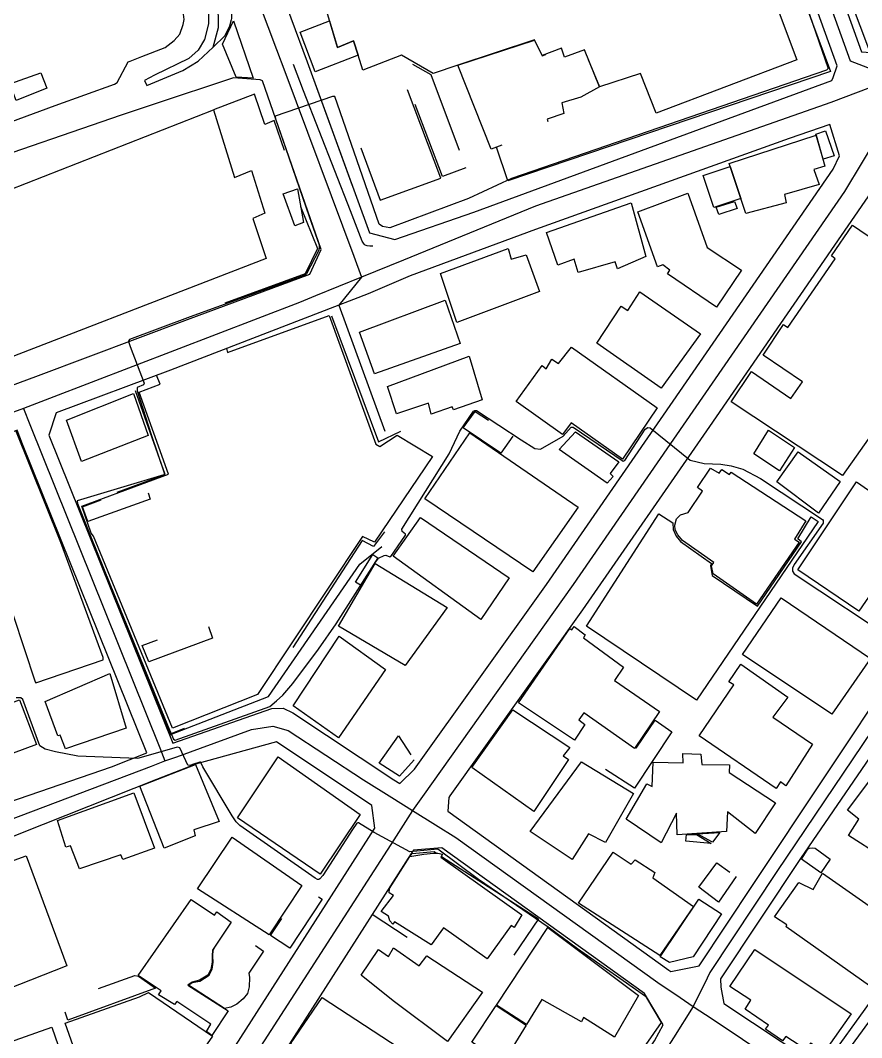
# Model space of a CAD drawing. Header units: millimetres. Extents: x 198785 to 203305, y 542885 to 545889.
# Drawn here: x 202460 to 202611.8, y 544903.6 to 545087.1 of the extents above; entities that cross this region are included whole.
import ezdxf

# ---------------------------------------------------------------- set-up
doc = ezdxf.new("R2010")
doc.units = ezdxf.units.MM
for name, pattern in [('FENCE_25K', [54.3, 28.7, -9.2, -16.4]), ('HIDDEN_BULD_25K', [28.8, 18.4, -10.4]), ('HIDDEN_IN_25K', [56.5, 36.5, -20])]:
    doc.linetypes.add(name, pattern=pattern)
for name, color, linetype in [('A0013117', 253, 'Continuous'), ('A0013118', 253, 'Continuous'), ('A0023217', 253, 'Continuous'), ('A0033324', 253, 'Continuous'), ('A0043325', 253, 'Continuous'), ('B0014111', 253, 'Continuous'), ('B0014112', 253, 'Continuous'), ('B0014113', 253, 'Continuous'), ('B0014116', 253, 'Continuous'), ('B0014118', 253, 'Continuous'), ('B0024120', 253, 'Continuous'), ('F0017111', 253, 'Continuous'), ('F0017114', 253, 'Continuous'), ('F0047224', 253, 'Continuous')]:
    doc.layers.add(name, color=color, linetype=linetype)

msp = doc.modelspace()

# ---------------------------------------------------------------- linework, layer by layer
at = {"layer": 'A0013117'}
for points in [[(202589.8, 545140.79), (202593.79, 545130.93), (202595.63, 545126.4), (202597.51, 545121.16), (202611.78, 545081.48), (202616.78, 545081.12), (202619.41, 545081.58), (202624.76, 545089.41), (202630.3, 545095.68), (202638.1, 545107.78), (202684.66, 545173.43), (202689.16, 545176.99), (202691.02, 545182.91)], [(202507.56, 545094.22), (202506.88, 545092.87), (202508.82, 545087.57), (202511.72, 545079.63), (202522.99, 545048.83), (202527.57, 545047.57), (202541.83, 545052.52), (202606.42, 545076.28), (202606.69, 545076.83), (202607.38, 545078.94), (202593.76, 545116.83), (202591.86, 545119.68)], [(202704.76, 545105.43), (202644.33, 545083.49), (202626.98, 545075.67), (202625.45, 545074.91), (202618.14, 545063.92), (202613.6, 545056.23), (202584.38, 545013.86), (202561.45, 544980.78), (202537.49, 544947.23), (202537.3, 544946.94), (202537.1, 544944.48), (202577.03, 544915.78), (202577.36, 544915.57), (202582.51, 544916.57)], [(202494.77, 545082.29), (202495.74, 545085.84), (202495.74, 545088.02), (202495.45, 545089.47), (202493.36, 545095.35), (202491.04, 545100.72), (202490.49, 545101.39), (202489.74, 545101.84), (202488.88, 545101.82)], [(202582.51, 544916.57), (202592.24, 544931.27), (202631.17, 544989.66), (202632.99, 544992.39), (202636.17, 544996.96), (202641.39, 545004.44), (202645.28, 545010.02), (202647.17, 545012.83), (202665.58, 545040.17), (202666.85, 545042.06), (202668.07, 545043.87), (202687.59, 545072.67), (202688.82, 545074.49), (202691.01, 545077.71), (202706.67, 545100.78)], [(202361.73, 545026.31), (202362.04, 545025.38), (202374.72, 544991.42), (202377.87, 544990.6), (202413.44, 545003.83), (202453.63, 545019.49), (202456.22, 545020.46), (202463.24, 545023.09), (202490.13, 545033.17), (202512.21, 545041.34), (202514.27, 545045.82), (202503.66, 545076.23)], [(202528.46, 544949.46), (202531.12, 544952.07), (202554.91, 544985.38), (202577.8, 545018.41), (202606.66, 545060.26), (202607.84, 545062.72), (202606.05, 545068.32), (202598.74, 545065.82), (202552.95, 545049.39), (202530.32, 545041.05), (202522.75, 545037.82), (202514.03, 545034.45), (202487.07, 545024.05), (202466.44, 545016.35), (202465.09, 545012.29), (202487.48, 544956.75), (202505.34, 544963.02), (202507.43, 544963.04), (202509.15, 544962.21), (202527.36, 544950.11), (202528.46, 544949.46)], [(202394.96, 544925.11), (202399.79, 544924.48), (202402.54, 544925.02), (202442.16, 544939.69), (202457.91, 544946.07), (202476.4, 544952.46), (202482.79, 544954.99), (202460.34, 545010.68), (202459.38, 545013.2), (202431.31, 545001.4), (202422.45, 544999.89), (202377.36, 544982.76), (202376.18, 544979.17), (202380.11, 544966.57), (202392.57, 544930.41), (202392.74, 544930.06), (202394.96, 544925.11)], [(202602.43, 544899.47), (202606.37, 544900.33), (202618.51, 544917.16), (202634.31, 544939.07), (202655.11, 544969.71), (202655.91, 544973.69), (202653.01, 544975.66), (202638.46, 544985.16), (202633.95, 544984.34), (202617.68, 544960.59), (202600.8, 544935.95), (202586.35, 544914.22), (202586.41, 544912.7), (202586.91, 544909.77), (202602.43, 544899.47)], [(202493.02, 544893.11), (202523.85, 544941.23), (202523.96, 544941.42), (202523.43, 544945.51), (202506.2, 544956.97), (202491.58, 544952.96), (202488.89, 544951.89), (202484.56, 544950.18), (202460.02, 544940.45), (202444.32, 544934.09), (202406.26, 544920), (202400.58, 544916.42), (202401.04, 544915.41), (202417.47, 544867.3)], [(202543.43, 544858.57), (202565.98, 544890.56), (202567.08, 544892.12), (202568.24, 544893.85), (202574.42, 544903.06), (202576.01, 544905.92), (202572.64, 544911.55), (202536.05, 544937.84), (202530.92, 544937.41), (202530.54, 544936.85), (202499.57, 544888.51), (202499.19, 544888.02), (202499.76, 544885.09), (202540.98, 544857.96), (202543.43, 544858.57)]]:
    msp.add_lwpolyline(points, dxfattribs=at)
at = {"layer": 'A0013118'}
for points in [[(202480.7, 545096.29), (202483.59, 545096.47), (202485.58, 545096.35), (202487.05, 545096.12), (202488.9, 545095.52), (202490.48, 545094.55), (202492.55, 545092.41), (202493.62, 545090.55), (202493.96, 545088.76), (202493.94, 545086.51), (202493.2, 545083.68), (202492.04, 545081.76), (202490.39, 545080.25), (202484.19, 545077.25), (202482.39, 545076.29), (202482.82, 545075.37), (202489.29, 545078.08), (202492.09, 545079.74), (202494.77, 545082.29)], [(202429.13, 545058), (202435.7, 545060.2), (202447.78, 545064.98), (202466.26, 545071.75), (202477, 545075.62), (202477.46, 545075.9), (202479.46, 545079.64), (202479.81, 545079.77), (202481.92, 545080.61), (202486.13, 545082.21), (202487.73, 545083.51), (202488.74, 545084.66), (202489.39, 545086.36), (202489.53, 545087.31), (202489.35, 545088.72), (202488.84, 545089.81), (202487.27, 545091.44), (202486.03, 545092.03), (202484.64, 545092.43), (202482.15, 545092.43)], [(202503.66, 545076.23), (202503.27, 545076.39), (202498.46, 545076.74), (202483.94, 545071.96), (202478.18, 545070.05), (202451.24, 545060.75), (202430.9, 545053.01)], [(202497.18, 545027.95), (202497.37, 545027.24), (202515.72, 545033.91), (202524.15, 545010.65), (202524.88, 545010.26), (202527.97, 545012.32), (202534.39, 545008.48), (202523.88, 544992.98), (202521.74, 544994.04), (202502.79, 544965.5), (202487.43, 544959.42), (202473.21, 544994.1), (202472.75, 544994.61), (202471.05, 544999.47), (202486.69, 545005.27), (202481.42, 545020.07), (202485.2, 545021.49), (202484.56, 545023.12)], [(202449.35, 545008.99), (202451.3, 545003.63), (202446.59, 545001.69), (202451.93, 544987.4), (202454.45, 544980.72), (202454.65, 544980.52), (202455.88, 544980.9), (202456.44, 544979.46), (202458.51, 544980.02), (202458.68, 544979.85), (202462.64, 544967.78), (202462.8, 544967.61), (202474.93, 544971.8), (202474.93, 544972.18), (202467.29, 544992.91), (202459.19, 545013.12)]]:
    msp.add_lwpolyline(points, dxfattribs=at)
at = {"layer": 'A0023217'}
for points in [[(202579.71, 545158.53), (202586.51, 545139.46), (202590.04, 545129.59), (202590.53, 545128.2), (202592.69, 545124.04), (202594.57, 545120.39), (202596.42, 545116.83), (202609.72, 545079.82), (202612.07, 545078.92), (202617.86, 545076.69)], [(202491.31, 545125.01), (202497.55, 545104.99), (202499.81, 545098.97), (202501.38, 545094.78), (202502.35, 545092.17), (202504.66, 545086.01), (202506.21, 545081.89), (202507.69, 545077.93), (202520.17, 545044.57), (202521.56, 545040.83)], [(202617.86, 545076.69), (202606.24, 545072.3), (202552.95, 545053.64), (202529.12, 545043.89), (202521.56, 545040.83)], [(202617.86, 545076.69), (202616.51, 545071.87), (202615.08, 545066.83), (202608.74, 545056.23), (202559.77, 544985.38), (202532.56, 544947.1), (202530.78, 544944.59)], [(202521.56, 545040.83), (202513.24, 545037.43), (202510.37, 545036.26), (202465.22, 545018.92), (202460.52, 545017.11)], [(202521.56, 545040.83), (202517.47, 545035.78), (202525.73, 545013.03)], [(202460.52, 545017.11), (202458.07, 545016.21), (202422.45, 545003.1), (202409.48, 544998.17), (202375.46, 544985.25), (202371.36, 544983.69)], [(202460.52, 545017.11), (202461.68, 545014.23), (202475.14, 544980.74), (202485.13, 544955.87), (202486.08, 544953.52)], [(202635.33, 544990.38), (202633.47, 544988.36), (202632.55, 544987.01), (202596.52, 544933.61), (202584.43, 544915.39), (202583.93, 544914.37), (202581.42, 544909.26)], [(202605.29, 544893.18), (202607.09, 544895.82), (202608.34, 544899.94), (202631.43, 544931.47), (202658.9, 544971.71), (202660.69, 544974.34)], [(202486.08, 544953.52), (202488.19, 544954.29), (202501.68, 544959.2), (202505.55, 544959.83), (202508.32, 544959), (202521.93, 544950.11), (202527.04, 544946.92), (202530.78, 544944.59)], [(202394.76, 544920.23), (202395.95, 544920.26), (202397.76, 544920.78), (202406.26, 544923.2), (202442.16, 544936.49), (202457.91, 544942.83), (202483.67, 544952.61), (202486.08, 544953.52)], [(202530.78, 544944.59), (202527.38, 544939.32), (202495.02, 544889.16), (202492.92, 544886.17)], [(202530.78, 544944.59), (202534.93, 544942), (202538.56, 544939.73), (202575, 544913.56), (202579.03, 544910.86), (202581.42, 544909.26)], [(202581.42, 544909.26), (202577.84, 544903.6), (202574.7, 544898.64), (202570.6, 544892.15), (202569.45, 544890.33)], [(202581.42, 544909.26), (202584.81, 544906.99), (202590.3, 544903.32), (202601.14, 544895.99), (202605.29, 544893.18)]]:
    msp.add_lwpolyline(points, dxfattribs=at)
at = {"layer": 'A0033324', "linetype": 'HIDDEN_IN_25K', "flags": 128}
for points in [[(202491.26, 545107.35), (202496.83, 545093.04), (202498.03, 545089.12), (202498.06, 545087.47), (202498.02, 545087.23), (202497.71, 545086.09), (202496.91, 545084.32), (202494.77, 545082.29), (202495.74, 545085.84), (202495.74, 545088.02), (202495.45, 545089.47), (202493.36, 545095.35), (202491.04, 545100.72), (202490.49, 545101.39), (202489.74, 545101.84), (202488.88, 545101.82), (202481.16, 545098.78), (202480.76, 545099.96), (202469.6, 545095.7), (202461.57, 545092.63), (202439.86, 545084.34), (202412.49, 545073.72), (202366, 545056.24), (202354.21, 545051.63), (202352.87, 545052.16), (202352.46, 545052.5), (202352.18, 545052.77), (202350.81, 545056.43), (202350.8, 545057.18), (202350.85, 545057.65), (202351.07, 545058.56), (202351.32, 545059.21), (202351.69, 545059.74), (202352.28, 545060.12), (202358.51, 545062.75), (202381.48, 545071.91), (202405.62, 545081.01), (202440.55, 545094.22), (202464.44, 545103.54), (202483.54, 545110.61), (202485.39, 545111.11), (202486.26, 545111.18), (202486.61, 545111.16), (202486.91, 545111.12), (202487.59, 545110.86), (202489.5, 545109.54), (202491.02, 545107.87), (202491.26, 545107.35)], [(202523.6, 545046.41), (202523.03, 545046.41), (202522.59, 545046.46), (202522.23, 545046.6), (202522.05, 545046.74), (202521.68, 545047.27), (202519.59, 545052.75), (202511.06, 545074.41), (202504.87, 545090.78), (202504.84, 545091.1), (202504.83, 545091.43), (202505.04, 545092.32), (202505.33, 545092.78), (202507.56, 545094.22), (202506.88, 545092.87), (202508.82, 545087.57), (202511.72, 545079.63), (202522.99, 545048.83), (202527.57, 545047.57), (202524.04, 545046.48), (202523.6, 545046.41)]]:
    msp.add_lwpolyline(points, dxfattribs=at)
at = {"layer": 'A0043325'}
msp.add_lwpolyline([(202498.44, 545087.04), (202501.98, 545076.72), (202498.92, 545076.89), (202496.44, 545082.84), (202498.44, 545087.04)], dxfattribs=at)
at = {"layer": 'B0014111'}
for points in [[(202591.16, 545103.95), (202600.14, 545080), (202574.73, 545070.37), (202571.92, 545077.57), (202564.5, 545075.12), (202561.8, 545081.84), (202558.2, 545080.5), (202557.64, 545082.1), (202554.16, 545080.8), (202552.79, 545083.62), (202538.96, 545079.02)], [(202618.95, 545082), (202616.56, 545081.45), (202613.27, 545081.53), (202608.03, 545095.49), (202618.23, 545099.16), (202626.79, 545093.24), (202618.95, 545082)], [(202538.96, 545079.02), (202534.48, 545077.53), (202528.75, 545080.88), (202521.78, 545078.16), (202520.92, 545080.87), (202520.12, 545083.42), (202517.2, 545082.24), (202514.18, 545092.47)], [(202517.2, 545082.24), (202520.12, 545083.42), (202520.92, 545080.87), (202513.16, 545077.83), (202510.5, 545084.99), (202515.77, 545087.07), (202517.2, 545082.24)], [(202439.54, 545049.33), (202494.85, 545071.01)], [(202494.85, 545071.01), (202498.62, 545058.77), (202501.7, 545060.05), (202504.11, 545052.34), (202501.92, 545051.38), (202504.33, 545044.18), (202447.67, 545022.28)], [(202598.19, 545054.24), (202590.92, 545052.3), (202587.93, 545061.29), (202603.6, 545066.41), (202605.17, 545060.83), (202603.18, 545060.24), (202604.12, 545057.53), (202597.86, 545055.69), (202598.19, 545054.24)], [(202590, 545054.99), (202585.11, 545053.38), (202583.2, 545059.15), (202588.1, 545060.75), (202590, 545054.99)], [(202583.93, 545046.17), (202590.13, 545042.06), (202585.62, 545035.4), (202576.75, 545041.4), (202577.2, 545042.07), (202575.92, 545043), (202574.95, 545042.68), (202571.4, 545052.59), (202580.47, 545055.98), (202583.93, 545046.17)], [(202572.87, 545044.54), (202567.74, 545042.32), (202567.3, 545043.59), (202560.63, 545041.67), (202559.93, 545044.05), (202556.99, 545042.98), (202554.93, 545048.87), (202570.24, 545054.19), (202572.87, 545044.54)], [(202629.77, 545036.86), (202617.04, 545017.8), (202615.9, 545018.35), (202613.39, 545014.78), (202614.71, 545014.04), (202608.38, 545005.04), (202588.27, 545018.29), (202591.91, 545023.78), (202599.05, 545018.94), (202601.15, 545021.92), (202594.04, 545026.73), (202597.71, 545032.25), (202598.46, 545031.71), (202607.04, 545044.11), (202606.37, 545044.68), (202610.18, 545050.2), (202629.77, 545036.86)], [(202571.8, 545038.15), (202582.73, 545030.56), (202575.64, 545020.78), (202564, 545028.89), (202568.44, 545035.58), (202569.62, 545034.79), (202571.8, 545038.15)], [(202539.36, 545028.83), (202523.89, 545023.37), (202521.21, 545030.87), (202536.63, 545036.65), (202539.36, 545028.83)], [(202559.47, 545028.2), (202574.92, 545017.25), (202568.64, 545008), (202559.41, 545014.54), (202557.83, 545012.4), (202549.47, 545018.36), (202554.13, 545024.89), (202554.89, 545024.27), (202555.87, 545025.99), (202557.08, 545025.21), (202559.47, 545028.2)], [(202483.07, 545012.26), (202471.02, 545007.52), (202468.29, 545015), (202480.39, 545019.81), (202483.07, 545012.26)], [(202599.72, 545010.06), (202596.98, 545005.87), (202592.36, 545008.96), (202595.01, 545013.19), (202599.72, 545010.06)], [(202560.63, 544999.31), (202552.48, 544987.66), (202532.95, 545000.79), (202541.1, 545012.7), (202560.63, 544999.31)], [(202566.94, 545004.87), (202565.89, 545003.65), (202557.25, 545009.74), (202560.14, 545012.91), (202568, 545007.46), (202566.45, 545005.38), (202566.94, 545004.87)], [(202607.92, 545003.97), (202604, 544998.24), (202596.5, 545003.88), (202600.38, 545009.3), (202607.92, 545003.97)], [(202584.54, 545006.37), (202586.09, 545005.45), (202586.57, 545006.1), (202587.97, 545005.23), (202588.25, 545005.62), (202601.72, 544996.87), (202599.68, 544993.53), (202600.52, 544993), (202592.81, 544981.81), (202585, 544987.29), (202584.73, 544988.71), (202585.14, 544989.31), (202579.48, 544993.27), (202578.62, 544994.34), (202578.15, 544995.21), (202578.09, 544996.06), (202578.41, 544997.18), (202579.1, 544997.9), (202580.49, 544998.33), (202583.08, 545002.18), (202582.17, 545002.83), (202584.54, 545006.37)], [(202548.2, 544986.59), (202543.07, 544979.04), (202527.28, 544990.48), (202532.22, 544997.43), (202548.2, 544986.59)], [(202584.82, 544986.97), (202593, 544981.48), (202600.96, 544993.07), (202600.28, 544993.62), (202602.68, 544997.55), (202603.94, 544996.71), (202581.98, 544964.5), (202562.18, 544977.85), (202575.22, 544998.09), (202577.74, 544996.49), (202577.78, 544995.27), (202578.32, 544994.05), (202579.09, 544993.11), (202584.72, 544989.17), (202584.53, 544988.7), (202584.82, 544986.97)], [(202537.02, 544981.21), (202529.41, 544970.77), (202517.41, 544977.85), (202524.01, 544989.15), (202537.02, 544981.21)], [(202559.9, 544977.79), (202561.93, 544976.27), (202561.6, 544975.72), (202568.84, 544970.46), (202567.22, 544968.02), (202575.3, 544962.43), (202570.83, 544955.75), (202561.68, 544962.19), (202560.75, 544960.94), (202561.86, 544960.13), (202560.01, 544957.26), (202549.9, 544964.01), (202559.13, 544977.44), (202559.48, 544977.16), (202559.9, 544977.79)], [(202525.88, 544970.03), (202517.42, 544957.72), (202509.21, 544963.47), (202517.53, 544976.06), (202525.88, 544970.03)], [(202602.97, 544956.53), (202598.12, 544949.06), (202597.17, 544949.75), (202596.39, 544948.55), (202582.47, 544958.05), (202588.76, 544967.27), (202587.84, 544967.79), (202590.02, 544970.99), (202598.5, 544965.05), (202595.81, 544961.42), (202602.97, 544956.53)], [(202558.91, 544953.79), (202552.66, 544944.4), (202541.44, 544952.34), (202548.88, 544962.75), (202559.17, 544955.93), (202557.96, 544954.46), (202558.91, 544953.79)], [(202521.33, 544943.89), (202514.06, 544933.12), (202499.16, 544943.28), (202506.53, 544954.28), (202521.33, 544943.89)], [(202570.65, 544947.64), (202565.58, 544938.82), (202562.54, 544940.39), (202559.57, 544935.74), (202551.99, 544940.83), (202561.27, 544953.36), (202570.65, 544947.64)], [(202510.75, 544931.06), (202504.86, 544922.18), (202491.96, 544930.47), (202498.23, 544939.78), (202510.75, 544931.06)], [(202468.34, 544916.54), (202457.52, 544912.3), (202450.34, 544931.48), (202451.19, 544931.73), (202450.88, 544932.77), (202461.02, 544936.44), (202468.34, 544916.54)], [(202550.5, 544925.77), (202549.12, 544923.51), (202548.58, 544923.85), (202544.23, 544917.81), (202536.33, 544923.43), (202534.13, 544920.34), (202527.49, 544924.53), (202527.19, 544924.06), (202526.67, 544924.67), (202526.41, 544925.52), (202525.1, 544926.37), (202527.3, 544929.28), (202526.54, 544929.76), (202526.62, 544930.54), (202530.25, 544936.28), (202532.82, 544936.74), (202534.53, 544936.89), (202535.3, 544936.88), (202536.17, 544936.71), (202535.88, 544936.16), (202550.5, 544925.77)], [(202566.97, 544937.05), (202570.21, 544934.9), (202570.92, 544935.67), (202574.51, 544933.4), (202574.11, 544932.42), (202581.44, 544927.3), (202575.36, 544918.44), (202560.72, 544927.87), (202566.97, 544937.05)], [(202581.38, 544918.2), (202577.11, 544917.17), (202575.42, 544918.2), (202582.42, 544928.58), (202586.49, 544925.92), (202581.38, 544918.2)], [(202490.8, 544928.53), (202495.04, 544925.73), (202495.45, 544926.3), (202498.01, 544924.44), (202494.68, 544919.37), (202494.62, 544918.35), (202494.61, 544917.2), (202494.38, 544915.89), (202493.8, 544914.88), (202492.33, 544913.98), (202490.97, 544913.65), (202490.18, 544913.08), (202497.46, 544908.45), (202494.54, 544904.01), (202493.57, 544904.75), (202494.35, 544906.06), (202488.19, 544910.16), (202487.78, 544909.6), (202484.94, 544911.32), (202485.4, 544912.03), (202481.27, 544914.85), (202490.8, 544928.53)], [(202527.34, 544919.79), (202531.95, 544916.54), (202533.32, 544918.38), (202543.37, 544911.8), (202537.06, 544902.93), (202527.28, 544910.25), (202521.51, 544914.86), (202524.64, 544919.52), (202526.43, 544918.23), (202527.34, 544919.79)], [(202494.68, 544903.89), (202492.86, 544901.3), (202491.58, 544901.31), (202491.55, 544899.79), (202490.85, 544897.52), (202489.6, 544895.97), (202487.84, 544895.02), (202486.11, 544894.87), (202484.24, 544895.03), (202483.08, 544892.45), (202481.22, 544891.66), (202481.63, 544890.63), (202480, 544889.95), (202480.05, 544888.88), (202479.77, 544888.11), (202479.22, 544887.38), (202475.43, 544885.41), (202468.04, 544906.22), (202481.49, 544910.98), (202483.11, 544911.73), (202494.68, 544903.89)], [(202534.41, 544897.81), (202529.35, 544889.5), (202508.73, 544902.5), (202514.44, 544910.87), (202534.41, 544897.81)], [(202465.65, 544905.5), (202472.77, 544884.99), (202464.17, 544882.14), (202460.44, 544891.96), (202457.04, 544890.49), (202453.22, 544901.12), (202465.65, 544905.5)]]:
    msp.add_lwpolyline(points, dxfattribs=at)
at = {"layer": 'B0014112'}
for points in [[(202548.03, 545045.96), (202548.53, 545044.08), (202551.24, 545044.82), (202553.65, 545038.19), (202538.73, 545032.64), (202535.81, 545041.47), (202548.03, 545045.96)], [(202543.3, 545018.65), (202538.18, 545016.84), (202537.89, 545017.39), (202534.12, 545016.08), (202533.66, 545018.08), (202527.88, 545016.17), (202526.24, 545021.09), (202540.99, 545026.53), (202543.3, 545018.65)], [(202621.54, 544996.5), (202618.4, 544991.65), (202617.35, 544992.26), (202614.24, 544987.69), (202615.56, 544986.77), (202611.29, 544980.53), (202600.28, 544988), (202610.88, 545003.86), (202621.54, 544996.5)], [(202613.38, 544972.02), (202606.41, 544961.94), (202590.32, 544972.72), (202597.27, 544982.97), (202613.38, 544972.02)], [(202479.06, 544959.43), (202468.11, 544955.7), (202467.18, 544958.21), (202466.72, 544958.05), (202464.43, 544964.26), (202476.15, 544969.28), (202479.06, 544959.43)], [(202462.9, 544956.51), (202451.8, 544952.4), (202449.06, 544960.51), (202459.84, 544964.53), (202462.9, 544956.51)], [(202582.79, 544954.78), (202582.99, 544952.87), (202587.97, 544952.85), (202587.9, 544951.42), (202596.24, 544945.96), (202592.57, 544940.45), (202587.58, 544944.35), (202587.42, 544940.8), (202578.49, 544940.21), (202578.42, 544944.13), (202575.6, 544938.76), (202569.29, 544943.05), (202573.03, 544949.42), (202574.03, 544948.89), (202574.21, 544953.33), (202579.58, 544953.18), (202579.52, 544954.87), (202582.79, 544954.78)], [(202491.52, 544940.03), (202485.91, 544937.77), (202481.55, 544948.96), (202491.58, 544952.89), (202495.83, 544942.63), (202491.28, 544941.09), (202491.52, 544940.03)], [(202480.44, 544947.77), (202484.19, 544937.79), (202478.47, 544935.73), (202478.1, 544936.59), (202470.63, 544934.06), (202469.02, 544938.24), (202468.19, 544937.98), (202466.67, 544942.81), (202480.44, 544947.77)], [(202571.55, 544911.21), (202567.19, 544903.67), (202561.6, 544907.25), (202561.24, 544906.45), (202554.12, 544910.48), (202551.34, 544905.96), (202545.9, 544909.48), (202555.2, 544923.48), (202571.55, 544911.21)], [(202609.89, 544907.92), (202605.07, 544901), (202602.56, 544902.62), (202601.75, 544901.5), (202598.13, 544903.83), (202597.55, 544903.04), (202594.44, 544905.12), (202594.97, 544905.84), (202590.77, 544908.73), (202591.82, 544910.36), (202588.05, 544912.85), (202592.53, 544919.51), (202609.89, 544907.92)], [(202551.28, 544905.87), (202547.12, 544899.1), (202541.47, 544902.82), (202545.84, 544909.4), (202551.28, 544905.87)]]:
    msp.add_lwpolyline(points, dxfattribs=at)
at = {"layer": 'B0014113'}
for points in [[(202613.67, 544950.5), (202615.8, 544949.43), (202616.39, 544950.15), (202632.59, 544938.14), (202626.02, 544928.74), (202614.78, 544935.62), (202615.28, 544936.35), (202609.43, 544940.05), (202611.31, 544943), (202609.24, 544944.62), (202613.67, 544950.5)], [(202604.77, 544933.28), (202621.16, 544921.79), (202614.7, 544911.96), (202598.16, 544923.61), (202598.3, 544923.98), (202596.08, 544925.41), (202600.46, 544931.63), (202603.05, 544930.35), (202604.77, 544933.28)]]:
    msp.add_lwpolyline(points, dxfattribs=at)
at = {"layer": 'B0014116', "linetype": 'HIDDEN_BULD_25K', "flags": 128}
for points in [[(202538.96, 545079.02), (202552.75, 545083.58), (202554.14, 545080.74), (202557.64, 545082.08), (202558.19, 545080.47), (202561.78, 545081.8), (202564.49, 545075.12), (202561.12, 545073.25), (202557.71, 545072.25), (202558.09, 545070.3), (202555.04, 545069.29), (202555.5, 545067.73), (202544.92, 545063.89), (202538.96, 545079.02)], [(202540.39, 545060.52), (202536.17, 545058.97), (202528.43, 545079.29), (202529.78, 545079.8), (202534.07, 545077.36), (202540.39, 545060.52)], [(202464.74, 545074.89), (202459.24, 545072.68), (202458.06, 545075.71), (202463.68, 545077.68), (202464.74, 545074.89)], [(202606.83, 545062.67), (202604.89, 545062.06), (202603.56, 545066.58), (202605.29, 545067.23), (202606.83, 545062.67)], [(202511.07, 545050.64), (202509.53, 545050.06), (202507.4, 545055.83), (202509.98, 545056.75), (202511.07, 545050.64)], [(202589.34, 545053.18), (202586.04, 545052.11), (202585.55, 545053.42), (202588.88, 545054.48), (202589.34, 545053.18)], [(202548.87, 545012.11), (202546.68, 545009.07), (202539.9, 545013.65), (202542.08, 545016.55), (202548.87, 545012.11)], [(202483.38, 545000.73), (202472.15, 544996.7), (202471.19, 544999.36), (202482.56, 545003.7), (202483.38, 545000.73)], [(202524.49, 544990.19), (202521.38, 544985.26), (202520.44, 544985.8), (202523.62, 544990.77), (202524.49, 544990.19)], [(202494.68, 544975.68), (202483.15, 544971.41), (202481.99, 544974.34), (202493.6, 544978.7), (202494.68, 544975.68)], [(202577.57, 544958.8), (202570.82, 544948.64), (202564.99, 544952.36), (202568.12, 544957.37), (202570.87, 544955.49), (202574.52, 544960.9), (202577.57, 544958.8)], [(202581.98, 544940.25), (202584.66, 544938.66), (202580.09, 544939.06), (202580.23, 544940.24), (202581.98, 544940.25)], [(202586.21, 544940.65), (202584.88, 544938.87), (202582.15, 544940.39), (202586.21, 544940.65)], [(202606.15, 544935.82), (202604.44, 544933.34), (202600.97, 544935.82), (202601.95, 544937.46), (202602.13, 544937.68), (202602.39, 544937.81), (202602.92, 544937.83), (202603.42, 544937.81), (202606.15, 544935.82)], [(202589.14, 544932.67), (202585.99, 544928.05), (202582.4, 544930.76), (202585.69, 544935.12), (202589.14, 544932.67)], [(202514.43, 544928.57), (202508.6, 544919.77), (202505.13, 544922.07), (202511.04, 544930.97), (202514.43, 544928.57)], [(202497.94, 544909.12), (202496.81, 544908.89), (202490.31, 544913.09), (202491, 544913.56), (202492.38, 544913.82), (202494.04, 544914.87), (202494.59, 544915.98), (202494.75, 544917.25), (202494.72, 544918.32), (202494.75, 544919.42), (202497.52, 544923.64), (202503.86, 544919.24), (202501.22, 544915.24), (202501.36, 544914.44), (202501.26, 544912.79), (202500.95, 544911.6), (202500.17, 544910.59), (202499.03, 544909.64), (202497.94, 544909.12)], [(202484.37, 544912.54), (202468.56, 544906.74), (202467.18, 544910.64), (202469.99, 544911.7), (202470.13, 544911.11), (202480.66, 544914.8), (202481.28, 544914.72), (202484.37, 544912.54)]]:
    msp.add_lwpolyline(points, dxfattribs=at)
at = {"layer": 'B0014118', "linetype": 'HIDDEN_BULD_25K', "flags": 128}
msp.add_lwpolyline([(202531.04, 544953.72), (202528.4, 544950.79), (202524.72, 544953.12), (202528.24, 544958.03), (202531.04, 544953.72)], dxfattribs=at)
at = {"layer": 'B0024120', "linetype": 'FENCE_25K', "flags": 128}
for points in [[(202524.91, 545054.7), (202535.88, 545058.64), (202528.55, 545077.97), (202517.81, 545074), (202524.91, 545054.7)], [(202510.55, 545053.55), (202513.62, 545045.96), (202511.38, 545041.41), (202490.55, 545033.8)], [(202516.11, 545033.83), (202524.62, 545011.1), (202528.75, 545013.07), (202535.87, 545008.5), (202528.45, 544998.45), (202523.69, 544992.2), (202521.67, 544993.3), (202512.47, 544979.09), (202503.13, 544964.78), (202487.03, 544958.36), (202470.57, 544999.46), (202486.12, 545005.2), (202480.79, 545020.29)], [(202535.97, 544936.32), (202553.47, 544925.02), (202544.55, 544911.96), (202523.48, 544925.83)], [(202530.25, 544936.28), (202530.68, 544936.81), (202534.64, 544937.17), (202535.08, 544936.88)]]:
    msp.add_lwpolyline(points, dxfattribs=at)
at = {"layer": 'F0017111', "elevation": 40}
msp.add_lwpolyline([(202554.63, 544876.17), (202575.67, 544906.37), (202573.03, 544910.81), (202572.81, 544911.04), (202560.54, 544919.65), (202555.22, 544923.56), (202542.65, 544932.16), (202535.35, 544937.59), (202530.29, 544937.15), (202523.81, 544940.64), (202521.01, 544942.38), (202520.94, 544942.38), (202520.87, 544942.36), (202520.72, 544942.29), (202519.94, 544941.14), (202514.55, 544932.89), (202514.02, 544932.25), (202513.83, 544932.15), (202513.71, 544932.15), (202513.58, 544932.15), (202513.17, 544932.41), (202499.56, 544941.87), (202498.9, 544942.55), (202498.21, 544943.64), (202492.94, 544952.47), (202492.55, 544953.22), (202492.49, 544953.28), (202492.44, 544953.3), (202492.36, 544953.31), (202492.18, 544953.26), (202491.24, 544952.93), (202490.54, 544952.69), (202490.23, 544952.78), (202488.76, 544955.88), (202488.29, 544956.01), (202481.39, 544954.01), (202481.08, 544954), (202470.35, 544954.37), (202466.33, 544955.19), (202464.47, 544955.64), (202463.5, 544956.23), (202460.41, 544964.59), (202460.04, 544964.89), (202459.22, 544964.89)], dxfattribs=at)
at = {"layer": 'F0017114', "elevation": 50}
msp.add_lwpolyline([(202601.86, 545089.74), (202605.79, 545078.44), (202605.47, 545078.12), (202548.62, 545058.61), (202540.87, 545054.98), (202526.66, 545049.7), (202525.36, 545049.92), (202524.72, 545050.35), (202516.73, 545073.39), (202516.3, 545073.39), (202505.96, 545069.84), (202506.01, 545069.35), (202512.09, 545051.76), (202513.89, 545046.63), (202513.93, 545046.11), (202513.83, 545045.7), (202511.62, 545041.41), (202511.49, 545041.26), (202511.19, 545041.13), (202490.65, 545033.62), (202479.66, 545029.57), (202479.54, 545029.39), (202479.51, 545029.22), (202479.82, 545028.28), (202482.31, 545021.69), (202482.19, 545021.4), (202481.06, 545020.9), (202481.06, 545020.32), (202483.59, 545012.43), (202486.01, 545005.32), (202485.9, 545005.16), (202470.23, 545000.43), (202470.29, 544999.94), (202476.11, 544985.49), (202486.52, 544959.99), (202487.59, 544957.44), (202487.91, 544957.27), (202504.99, 544963.38), (202506.18, 544964.35), (202507.36, 544965.42), (202509.14, 544967.52), (202513.78, 544973.67), (202516.96, 544978.25), (202523.97, 544989.19), (202524.64, 544990.1), (202525.62, 544990.61), (202525.94, 544990.63), (202526.65, 544990.33), (202526.84, 544990.4), (202529.46, 544994.24), (202529.5, 544994.42), (202528.86, 544994.93), (202528.81, 544995.35), (202537.39, 545008.96), (202539.3, 545013), (202541.76, 545016.6), (202542, 545016.76), (202542.3, 545016.77), (202550.37, 545011.46), (202552.85, 545009.92), (202553.87, 545009.8), (202557.94, 545012.12), (202559.4, 545013.73), (202559.77, 545013.73), (202568.77, 545007.6), (202569.09, 545007.7), (202572.75, 545013.41), (202573.24, 545013.68), (202573.67, 545013.62), (202580.88, 545007.81), (202583.36, 545007.17), (202586.38, 545007.06), (202588.27, 545006.77), (202590.35, 545006.18), (202593.57, 545004.46), (202604.76, 544997.06), (202604.84, 544996.88), (202604.84, 544996.42), (202599.64, 544988.95), (202599.35, 544988.31), (202599.35, 544987.76), (202599.61, 544987.31), (202618.35, 544974.88)], dxfattribs=at)
at = {"layer": 'F0047224'}
for points in [[(202590.8, 545119.27), (202606.21, 545077.91), (202547.98, 545058.18), (202545.94, 545064.26)], [(202507.67, 545063.67), (202505.8, 545069.04), (202504.08, 545068.32), (202502.21, 545073.83), (202494.85, 545071.01)], [(202470.31, 544999.96), (202486.98, 544958.25), (202504.77, 544965.13), (202521.25, 544989.01), (202525.2, 544992.19)]]:
    msp.add_lwpolyline(points, dxfattribs=at)

doc.saveas('drawing.dxf')
